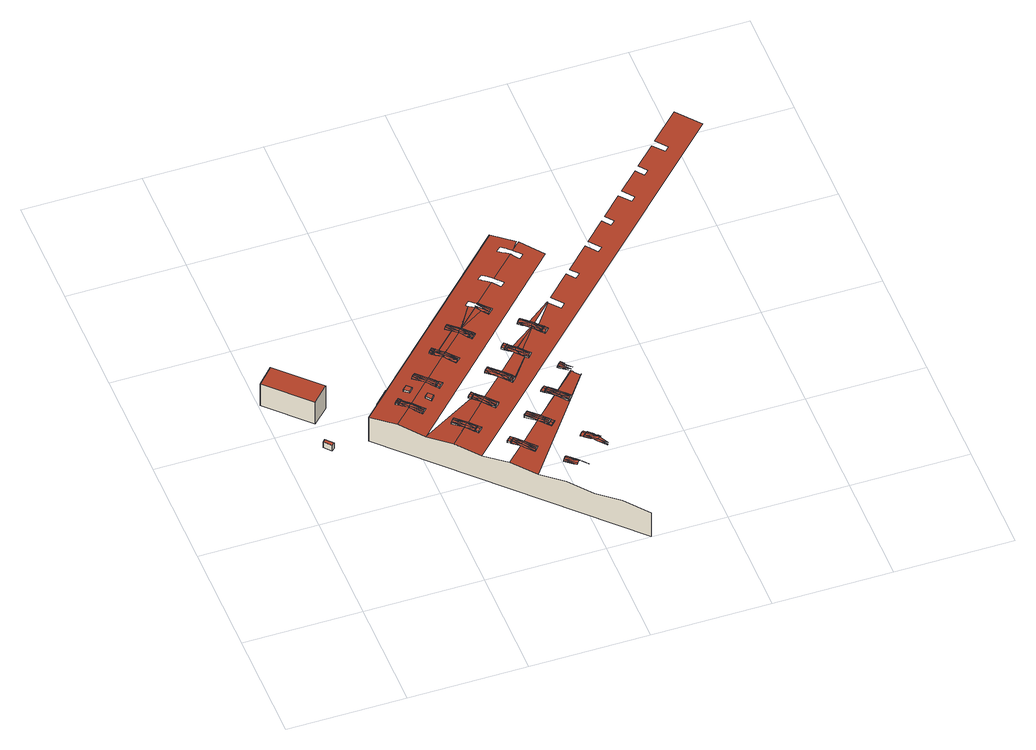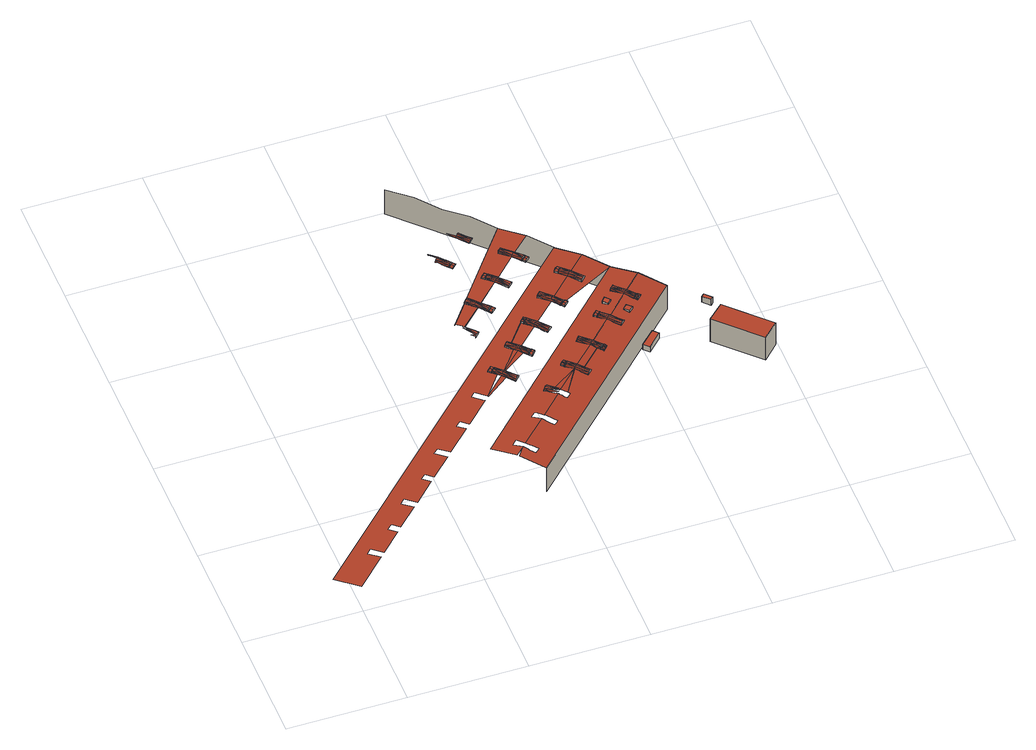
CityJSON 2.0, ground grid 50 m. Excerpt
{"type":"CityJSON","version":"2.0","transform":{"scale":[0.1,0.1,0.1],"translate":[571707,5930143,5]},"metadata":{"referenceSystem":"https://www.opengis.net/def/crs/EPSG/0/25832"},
"CityObjects":{
"building1":{"type":"Building","attributes":{"Grundfläche 2D":"6.102574","Grundhöhe NN":"5.196"},"geometry":[{"type":"Solid","lod":"3","boundaries":[[[[0,1,2,3]],[[4,5,3,2]],[[5,6,0,3]],[[6,7,1,0]],[[7,4,2,1]],[[7,6,5,4]]]],"semantics":{"surfaces":[{"type":"RoofSurface"},{"type":"WallSurface"},{"type":"GroundSurface"}],"values":[[0,1,1,1,1,2]]}}]},
"building2":{"type":"Building","attributes":{"Grundfläche 2D":"220.681100","Grundhöhe NN":"5.368"},"geometry":[{"type":"Solid","lod":"3","boundaries":[[[[8,9,10,11]],[[12,13,11,10]],[[13,14,8,11]],[[14,15,9,8]],[[15,12,10,9]],[[15,14,13,12]]]],"semantics":{"surfaces":[{"type":"RoofSurface"},{"type":"WallSurface"},{"type":"GroundSurface"}],"values":[[0,1,1,1,1,2]]}}]},
"building3":{"type":"Building","attributes":{"Grundfläche 2D":"24363.845426","Grundhöhe NN":"5.239"},"children":["building3-1","building3-2","building3-3","building3-4","building3-5","building3-6","building3-7","building3-8","building3-9","building3-10","building3-11","building3-12","building3-13","building3-14","building3-15"],"geometry":[{"type":"MultiSurface","lod":"3","boundaries":[[[16,17,18]],[[16,19,20,17]],[[21,22,23,24,18,17,20]],[[20,25,21]],[[26,25,20]],[[26,20,19,27]],[[21,25,22]],[[28,29,27]],[[27,29,26]],[[23,30,24]],[[22,31,30,23]],[[32,33,26,29,28]],[[22,25,34]],[[22,34,35,31]],[[36,25,26]],[[33,32,37,38]],[[38,37,39]],[[34,25,36]],[[34,40,41,35]],[[26,33,36]],[[42,33,38]],[[36,33,42]],[[40,34,36]],[[38,39,43,44,45,40,36,42]],[[46,41,40,45]],[[46,45,44]],[[47,48,49]],[[50,51,52,53,47,49,54]],[[48,55,54,49]],[[54,56,50]],[[56,54,55,57]],[[50,58,51]],[[59,60,61]],[[57,55,48]],[[62,58,50]],[[60,63,64,61]],[[50,56,62]],[[52,65,53]],[[66,67,68,69,59,61,64]],[[51,70,65,52]],[[64,71,66]],[[58,72,70,51]],[[56,57,73,74]],[[63,75,71,64]],[[73,76,77,74]],[[77,76,78]],[[62,56,74]],[[71,79,66]],[[66,79,80,67]],[[81,58,62]],[[68,82,69]],[[83,62,74]],[[67,84,82,68]],[[65,70,72]],[[83,81,62]],[[58,85,86,72]],[[78,87,88,85,81,83,74,77]],[[67,80,89,84]],[[71,75,90,91]],[[85,58,81]],[[91,92,79,71]],[[90,93,94,91]],[[94,93,95]],[[86,85,88]],[[96,97,98,99,100,101,102,103,104,105,106,107,108]],[[109,104,103,57,48,47,53,65,72,110,111,112,113],[114,115,109]],[[116,80,79,92]],[[80,117,118,89]],[[119,80,116]],[[117,80,119]],[[119,116,92,91,94,95,120,121,122,123,124,125]],[[119,125,126,117]],[[104,109,127]],[[128,118,117,126,124,123,122,129]],[[124,126,125]],[[130,131,132]],[[131,133,134,132]],[[135,136,137,138,130,132,134]],[[134,139,135]],[[139,140,135]],[[135,140,136]],[[109,115,114]],[[112,111,141]],[[139,134,133,142,143,144]],[[140,145,136]],[[146,113,112,141,147]],[[137,148,138]],[[111,149,147,141]],[[150,140,139]],[[106,151,152,107]],[[147,153,146]],[[154,148,137,136,145,155]],[[156,144,143]],[[153,147,149,110]],[[157,145,140]],[[149,111,110]],[[109,113,146,158,159,160,161,127]],[[158,162,159]],[[153,163,146]],[[150,139,144]],[[158,146,164,162]],[[159,162,160]],[[165,166,167,168,167,166,169]],[[170,169,166,167]],[[160,162,171]],[[145,172,173,155]],[[157,140,150]],[[162,164,171]],[[174,175,176,161,160,171]],[[153,110,177,178]],[[167,179,170]],[[146,163,164]],[[180,163,153]],[[181,182,183,184,165,169,170]],[[172,145,157]],[[170,179,181]],[[180,153,178]],[[157,150,144,156,185,186,172]],[[187,188,189,179,167,168,190]],[[191,192,193,178,177,194,195]],[[196,173,172,186]],[[197,174,171,164,198,199,200]],[[181,201,182]],[[180,178,193,192]],[[196,186,185]],[[202,201,181]],[[189,203,179]],[[204,205,182]],[[206,204,182]],[[181,179,202]],[[182,205,183]],[[183,205,184]],[[207,163,180]],[[164,163,208]],[[209,179,203,210,211]],[[182,201,212,213,206]],[[208,163,207]],[[180,192,191,214,208,207]],[[164,208,198]],[[215,212,201]],[[216,217,218]],[[202,179,209]],[[219,201,202]],[[211,218,217,209]],[[220,221,199,198,222,223,224,225,226]],[[222,198,208,223]],[[224,223,208]],[[224,208,214,225]],[[201,227,228,215]],[[219,202,209]],[[227,201,219]],[[219,209,217,216,229,230,227]],[[231,228,227,230]],[[232,233,234]],[[231,230,229]],[[234,233,235,236]],[[237,238,239,240,232,234,236]],[[236,241,237]],[[242,241,236]],[[205,204,243]],[[244,238,237]],[[242,236,235,245]],[[246,247,248]],[[173,196,185,156,143,142,101,100,249,250,251,252,253,254,255,256,257,258,155]],[[239,259,240]],[[260,261,262,263,264,248,247]],[[265,260,247]],[[239,238,244]],[[237,241,244]],[[266,261,260]],[[239,244,267,268,259]],[[265,247,246]],[[243,204,206,213,212,215,269,270,271,272]],[[258,257,273,274,246,248,264,275]],[[276,277,278,279,280,281]],[[282,262,261]],[[265,246,274]],[[266,260,265]],[[283,284,285,286,277,276,281,280,279,287,288,289]],[[244,290,291,267]],[[292,293,294,295,287,279,278,296]],[[277,297,278]],[[278,297,296]],[[282,298,262]],[[282,261,266]],[[243,299,300]],[[265,274,301]],[[254,263,262,298]],[[243,272,302,299]],[[274,273,301]],[[296,303,292]],[[304,305,306,307,300,299,302]],[[286,308,309,310,311,312,313,297,277]],[[266,265,314]],[[315,282,266]],[[302,316,304]],[[265,301,314]],[[317,318,293,292,319]],[[296,297,303]],[[303,320,292]],[[315,298,282]],[[321,322,323,294,293,318,317,319,324,325,326]],[[315,266,314]],[[257,256,255,327,315,314,301,273]],[[292,320,319]],[[316,328,304]],[[270,316,302,272,271]],[[312,311,312,329,330,331,332,313]],[[315,327,298]],[[333,297,313]],[[255,254,298,327]],[[306,334,307]],[[305,335,334,306]],[[319,320,336,325,324]],[[270,269,316]],[[305,304,328,337]],[[338,320,303]],[[333,313,332]],[[303,297,338]],[[338,297,333]],[[339,316,269,340]],[[341,342,343,344,345,346,347,348,349,350,351,352,353,354,355,356,357,358,359,360,361,362,363,364,365,366,367,368,369,370,371,372,373,374,340,269,215,228,231,229,216,218,211,210,203,189,188,187,190,89,118,128,129,122,123,122,121,120,95,93,90,75,35,41,46,44,43,39,37,32,28,105,104,375,376]],[[339,328,316]],[[320,377,378,336]],[[305,337,379,380,335]],[[381,320,338]],[[340,374,382,339]],[[333,332,331,383,384,385,381,338]],[[382,374,373]],[[377,320,381]],[[337,386,387,379]],[[337,368,386]],[[388,328,339]],[[385,384,389,390,378,377,391]],[[337,328,388]],[[381,385,391,377]],[[392,393,394,395,396,397,358,357,398,399,400,401,402,403,404,405,406,407,349,348,408,409,410,411,412,413,414,341,415,151,106,105,28,27,19,16,18,24,30,31,35,75,63,60,59,69,82,84,89,190,168,167,166,165,184,205,243,300,307,334,335,380,416,417,418,419,420]],[[373,372,371,421,422,388,339,382]],[[422,337,388]],[[370,369,368,337,422,421]],[[416,380,379,387]],[[370,421,371]],[[253,423,254]],[[424,425,426]],[[427,428,429]],[[428,427,430,431]],[[428,431,432,433,434,435,429]],[[386,436,437,416,387]],[[431,438,432]],[[439,440,431,430,441]],[[440,438,431]],[[442,433,432]],[[443,444,423,445,446]],[[423,447,445]],[[433,448,449,434]],[[450,440,439,451]],[[435,434,449]],[[452,453,454,455,446,445,447]],[[432,438,442]],[[447,456,452]],[[457,450,451]],[[458,438,440]],[[448,433,442,459,460]],[[461,462,463]],[[253,456,447,423]],[[464,465,462,461,466,467]],[[386,368,367,468,436]],[[452,469,453]],[[462,470,463]],[[456,469,452]],[[463,470,471]],[[472,456,253]],[[471,473,474,475,476,477,478,479,466,461,463]],[[442,480,481,459]],[[471,482,473]],[[454,453,483,484,485]],[[470,482,471]],[[469,486,453]],[[487,488,455,454,485,484,489]],[[249,100,490]],[[465,491,492,493,494,495,496,497,470,462]],[[473,482,474]],[[486,498,483,453]],[[250,499,472,253,252,251]],[[483,489,484]],[[474,500,475]],[[501,456,472]],[[495,502,496]],[[503,469,456]],[[476,475,504]],[[489,483,498]],[[505,506,477,476,504,507,508,509]],[[501,472,499]],[[475,500,504]],[[474,482,500]],[[510,482,470]],[[503,456,501]],[[511,470,497]],[[512,424,513,514,497,496,502,515,516]],[[469,517,486]],[[518,519,498,486,520]],[[503,517,469]],[[521,507,504,500,522,523]],[[486,517,520]],[[524,249,525,526,519,518,520]],[[497,514,511]],[[503,501,499,250,249,524,517]],[[510,470,511]],[[500,482,527]],[[367,528,529]],[[520,517,524]],[[500,527,522]],[[527,482,510]],[[530,367,468,367,366]],[[531,532,533,523,522,534,535,536]],[[510,511,514,513,535,534,527]],[[530,528,367]],[[534,522,527]],[[537,538,528]],[[539,540,498]],[[541,538,537]],[[542,543,541]],[[537,528,530,366,365,544,541]],[[363,362,542,544,365,364]],[[544,542,541]],[[525,249,490,545,546,547,548,549,539,498,519,526]],[[508,507,521,550,551,552]],[[521,523,533,553,554,550]],[[555,556,557]],[[558,559,556,555,560,561]],[[562,563,564,565,560,555,557]],[[556,566,557]],[[557,566,562]],[[562,567,563]],[[568,569,570]],[[571,564,563,572]],[[573,574,575,576,569,568,577,578]],[[579,580,581,577,568,570,582,583]],[[569,584,570]],[[570,585,582]],[[584,585,570]],[[582,585,583]],[[576,575,552,551,550,554,553,584,569]],[[579,583,586]],[[584,553,587,588]],[[583,589,586]],[[583,585,589]],[[590,585,584]],[[591,580,579,586,592,593,594,595,596]],[[587,597,598,599,600,601,588]],[[590,584,588]],[[590,588,601,600]],[[602,585,590]],[[603,604,605,594,593,592,586,589,606]],[[589,585,602]],[[607,589,602]],[[602,590,600,599,608,609,607]],[[606,589,607]],[[610,604,603,606,609,608,611]],[[609,606,607]],[[57,103,102,612,613,614,615,616,617,618,619,620,621,622,623,624,625,626,627,628,629,630,631,632,633,634,635,636,637,638,639,640,641,642,643,644,645,646,611,608,599,598,597,587,553,533,532,531,536,535,513,424,512,516,515,502,495,494,493,336,378,390,389,384,383,331,330,329,312,311,310,309,197,200,199,221,220,226,225,214,191,195,194,177,110,72,86,88,87,78,76,73],[426,425,424]],[[605,647,648,596,595,594]]],"semantics":{"surfaces":[{"type":"WallSurface"},{"type":"RoofSurface"}],"values":[0,1,0,1,1,1,1,1,1,0,1,1,1,1,1,1,0,1,1,1,1,1,1,0,1,0,0,0,1,1,1,1,0,1,1,1,1,0,0,1,1,1,1,1,1,0,1,1,1,1,0,1,1,1,1,1,0,1,1,1,1,1,0,0,0,1,1,1,1,1,0,1,1,0,1,0,1,0,1,1,1,1,0,1,1,0,0,1,1,0,1,1,0,1,1,1,0,1,1,1,1,1,0,1,1,1,1,1,0,1,1,1,1,0,1,1,1,0,1,0,1,1,1,1,0,1,1,1,1,1,1,0,1,1,1,1,1,0,1,1,0,1,1,1,0,1,1,0,1,1,1,0,1,0,0,1,0,1,1,1,1,1,1,1,0,0,1,1,1,1,1,1,1,0,1,1,1,1,0,1,0,1,1,1,1,0,1,0,1,1,1,0,1,1,1,1,1,1,1,1,1,0,1,0,1,1,1,0,1,1,0,0,1,1,1,1,1,1,1,1,1,1,1,1,1,1,1,0,0,1,1,1,1,0,1,1,1,0,1,1,1,0,1,1,0,1,0,1,1,1,1,1,0,1,1,1,0,0,1,1,0,1,1,1,1,0,1,1,1,1,1,1,0,1,1,1,1,1,0,1,1,1,1,0,1,1,1,0,1,1,1,0,1,1,1,1,1,1,0,1,1,1,1,1,0,1,0,1,1,1,1,1,1,0,0,0,1,1,1,1,1,1,0,0,1,1,1,1,1,0,0,1,1,1,1,1,0,0,1,1,1,1,1,1,1,1,1,1,0,0,1,1,1,1,1,1,0,1,0,1,1,1]}}]},
"building3-1":{"type":"BuildingInstallation","parents":["building3"],"geometry":[{"type":"MultiSurface","lod":"3","boundaries":[[[649,650,651]],[[652,651,653]],[[649,651,652]],[[652,653,654]],[[655,654,656]],[[652,654,655]],[[655,657,658,649,652]],[[653,651,650,659,660,656,654]],[[660,657,655,656]],[[658,659,650,649]]],"semantics":{"surfaces":[{"type":"RoofSurface"},{"type":"WallSurface"}],"values":[0,0,0,0,0,0,1,1,1,1]}}]},
"building3-2":{"type":"BuildingInstallation","parents":["building3"],"geometry":[{"type":"MultiSurface","lod":"3","boundaries":[[[661,662,663,664]],[[665,666,664,663]],[[661,664,666,667]],[[662,661,667,668]],[[662,668,665,663]]],"semantics":{"surfaces":[{"type":"RoofSurface"},{"type":"WallSurface"}],"values":[0,1,1,1,1]}}]},
"building3-3":{"type":"BuildingInstallation","parents":["building3"],"geometry":[{"type":"MultiSurface","lod":"3","boundaries":[[[669,670,671,672]],[[673,674,672,671]],[[674,675,669,672]],[[670,669,675,676]],[[671,670,676,673]]],"semantics":{"surfaces":[{"type":"RoofSurface"},{"type":"WallSurface"}],"values":[0,1,1,1,1]}}]},
"building3-4":{"type":"BuildingInstallation","parents":["building3"],"geometry":[{"type":"MultiSurface","lod":"3","boundaries":[[[677,678,679,680]],[[678,681,682,679]],[[677,683,684,681,678]],[[684,685,682,681]],[[682,685,686,680,679]],[[686,683,677,680]]],"semantics":{"surfaces":[{"type":"RoofSurface"},{"type":"WallSurface"}],"values":[0,0,1,1,1,1]}}]},
"building3-5":{"type":"BuildingInstallation","parents":["building3"],"geometry":[{"type":"MultiSurface","lod":"3","boundaries":[[[687,688,689,690,691,692,693,694,695]],[[692,696,697,693]],[[698,699,696,692,691]],[[697,696,699,700]],[[700,701,702,703,688,687,695,694,693,697]],[[704,698,691,690,689,688,703,705,706]]],"semantics":{"surfaces":[{"type":"RoofSurface"},{"type":"WallSurface"}],"values":[0,0,1,1,1,1]}}]},
"building3-6":{"type":"BuildingInstallation","parents":["building3"],"geometry":[{"type":"MultiSurface","lod":"3","boundaries":[[[707,708,709,710,711]],[[711,712,713,707]],[[714,715,709,708]],[[710,709,715,716,712,711]],[[716,717,713,712]],[[713,717,714,708,707]]],"semantics":{"surfaces":[{"type":"RoofSurface"},{"type":"WallSurface"}],"values":[0,0,1,1,1,1]}}]},
"building3-7":{"type":"BuildingInstallation","parents":["building3"],"geometry":[{"type":"MultiSurface","lod":"3","boundaries":[[[718,719,720,721,722,723,724,725]],[[726,727,728,718,725]],[[729,722,721,720,719,730,115]],[[729,114,731,732,727,726,725,724,723,722]],[[732,733,728,727]],[[728,733,730,719,718]]],"semantics":{"surfaces":[{"type":"RoofSurface"},{"type":"WallSurface"}],"values":[0,0,1,1,1,1]}}]},
"building3-8":{"type":"BuildingInstallation","parents":["building3"],"geometry":[{"type":"MultiSurface","lod":"3","boundaries":[[[734,735,736]],[[737,735,734]],[[737,734,738]],[[737,738,739]],[[740,739,741]],[[737,739,740]],[[742,743,736,735]],[[738,734,736,743,744,741,739]],[[744,745,740,741]],[[740,745,742,735,737]]],"semantics":{"surfaces":[{"type":"RoofSurface"},{"type":"WallSurface"}],"values":[0,0,0,0,0,0,1,1,1,1]}}]},
"building3-9":{"type":"BuildingInstallation","parents":["building3"],"geometry":[{"type":"MultiSurface","lod":"3","boundaries":[[[746,747,748,749]],[[747,750,751,748]],[[746,752,753,750,747]],[[753,754,751,750]],[[751,754,755,749,748]],[[755,752,746,749]]],"semantics":{"surfaces":[{"type":"RoofSurface"},{"type":"WallSurface"}],"values":[0,0,1,1,1,1]}}]},
"building3-10":{"type":"BuildingInstallation","parents":["building3"],"geometry":[{"type":"MultiSurface","lod":"3","boundaries":[[[756,757,758]],[[759,758,760]],[[761,758,759]],[[762,758,761]],[[756,758,762]],[[763,759,760,764]],[[764,760,765]],[[759,763,766]],[[767,756,762,768]],[[757,769,426,425,765,760,758]],[[770,771,772,766,763,764,765,425]],[[761,759,766,772,773,768,762]],[[767,768,773,769,757,756]]],"semantics":{"surfaces":[{"type":"RoofSurface"},{"type":"WallSurface"}],"values":[0,0,0,0,0,0,0,0,0,1,1,1,1]}}]},
"building3-11":{"type":"BuildingInstallation","parents":["building3"],"geometry":[{"type":"MultiSurface","lod":"3","boundaries":[[[774,775,776]],[[777,775,774]],[[778,776,779]],[[780,776,778]],[[774,776,780]],[[778,779,781]],[[775,782,783,779,776]],[[783,784,781,779]],[[780,778,781,784,785,777,774]],[[785,782,775,777]]],"semantics":{"surfaces":[{"type":"RoofSurface"},{"type":"WallSurface"}],"values":[0,0,0,0,0,0,1,1,1,1]}}]},
"building3-12":{"type":"BuildingInstallation","parents":["building3"],"geometry":[{"type":"MultiSurface","lod":"3","boundaries":[[[786,787,788,789,790]],[[791,788,787,792,793]],[[790,789,794,795]],[[793,792,787,786,790,795,796]],[[796,797,791,793]],[[791,797,794,789,788]]],"semantics":{"surfaces":[{"type":"RoofSurface"},{"type":"WallSurface"}],"values":[0,0,1,1,1,1]}}]},
"building3-13":{"type":"BuildingInstallation","parents":["building3"],"geometry":[{"type":"MultiSurface","lod":"3","boundaries":[[[798,799,800,801]],[[800,802,803,804,801]],[[799,798,805,806]],[[806,807,808,803,802,800,799]],[[804,803,808,809]],[[804,809,805,798,801]]],"semantics":{"surfaces":[{"type":"RoofSurface"},{"type":"WallSurface"}],"values":[0,0,1,1,1,1]}}]},
"building3-14":{"type":"BuildingInstallation","parents":["building3"],"geometry":[{"type":"MultiSurface","lod":"3","boundaries":[[[810,811,812,813,814,815]],[[816,817,812,811,818,819]],[[820,821,815,814,813]],[[811,810,815,821,822,819,818]],[[817,816,819,822,823]],[[817,823,820,813,812]]],"semantics":{"surfaces":[{"type":"RoofSurface"},{"type":"WallSurface"}],"values":[0,0,1,1,1,1]}}]},
"building3-15":{"type":"BuildingInstallation","parents":["building3"],"geometry":[{"type":"MultiSurface","lod":"3","boundaries":[[[824,825,826,827,828]],[[829,830,824,828,831]],[[827,832,833,831,828]],[[833,834,829,831]],[[824,830,829,834,835,826,825]],[[835,832,827,826]]],"semantics":{"surfaces":[{"type":"RoofSurface"},{"type":"WallSurface"}],"values":[0,0,1,1,1,1]}}]},
"building4":{"type":"Building","attributes":{"Grundfläche 2D":"26.035546","Grundhöhe NN":"5.886"},"geometry":[{"type":"Solid","lod":"3","boundaries":[[[[836,837,838,839]],[[840,841,839,838]],[[841,842,836,839]],[[842,843,837,836]],[[843,840,838,837]],[[843,842,841,840]]]],"semantics":{"surfaces":[{"type":"RoofSurface"},{"type":"WallSurface"},{"type":"GroundSurface"}],"values":[[0,1,1,1,1,2]]}}]}
},
"vertices":[
[185,859,33],[197,869,33],[169,898,33],[158,888,33],[169,898,2],[158,888,2],[185,859,2],[197,869,2],
[173,1017,122],[240,1083,128],[73,1250,128],[7,1184,122],[73,1250,4],[7,1184,4],[173,1017,4],[240,1083,4],
[474,864,145],[465,873,145],[465,873,144],[484,856,147],[468,877,150],[474,882,152],[480,888,150],[484,892,145],[484,892,144],[503,853,156],[497,847,154],[495,845,149],[496,844,149],[496,845,149],[493,883,145],[501,872,147],[507,832,147],[539,804,150],[509,858,154],[512,860,149],[546,810,150],[512,824,145],[536,800,145],[536,800,140],[552,815,150],[525,849,147],[539,803,150],[546,810,140],[555,819,140],[555,819,145],[532,843,145],[621,714,139],[660,675,145],[621,714,145],[631,724,151],[637,730,149],[642,734,145],[642,734,139],[624,717,149],[661,675,145],[666,676,153],[663,673,146],[679,689,153],[560,992,141],[582,971,145],[560,992,145],[673,682,156],[589,966,146],[564,996,149],[681,695,145],[569,1001,151],[575,1007,149],[580,1012,145],[580,1012,141],[681,694,145],[606,953,154],[683,693,146],[664,672,145],[696,645,152],[604,952,149],[665,671,145],[693,643,145],[693,643,140],[612,959,156],[618,965,154],[709,658,152],[602,991,145],[703,652,154],[607,982,147],[713,663,145],[685,691,145],[696,645,140],[713,663,141],[621,968,149],[613,942,147],[635,924,151],[641,930,152],[621,932,145],[632,921,145],[632,921,143],[1186,1,133],[1098,90,147],[1014,175,133],[929,261,147],[845,346,133],[760,432,147],[675,517,131],[591,602,146],[507,687,131],[423,772,149],[335,861,133],[335,861,2],[1186,1,2],[757,824,141],[771,780,146],[769,783,145],[742,810,141],[752,820,141],[741,814,140],[739,813,140],[643,933,152],[649,943,145],[641,952,145],[647,937,151],[643,933,143],[647,937,143],[651,941,143],[652,941,143],[652,941,145],[651,941,146],[650,942,145],[758,826,141],[649,943,144],[650,942,143],[803,532,142],[822,513,145],[803,532,145],[828,507,146],[806,535,154],[812,541,154],[818,547,154],[822,551,145],[822,551,142],[835,506,153],[841,512,156],[742,810,145],[832,503,147],[843,491,145],[874,460,145],[848,518,153],[752,820,153],[745,813,150],[841,532,145],[770,782,145],[878,464,150],[1112,1631,133],[1112,1631,2],[774,783,154],[847,525,146],[851,521,147],[874,460,140],[883,470,151],[757,824,150],[758,826,150],[762,830,145],[762,830,141],[758,825,150],[784,786,157],[787,796,154],[681,1087,144],[686,1082,145],[687,1081,145],[690,1078,145],[681,1087,145],[685,1091,152],[765,827,145],[890,476,150],[858,515,146],[788,802,145],[765,827,141],[764,828,141],[773,778,145],[803,747,145],[715,1061,155],[816,740,151],[691,1096,152],[697,1102,152],[701,1106,145],[701,1106,144],[893,480,140],[893,480,145],[713,1058,149],[714,1057,149],[714,1056,149],[712,1059,149],[813,737,138],[813,737,145],[804,746,145],[803,747,140],[804,746,140],[863,511,145],[791,800,146],[817,772,145],[793,797,145],[791,799,146],[726,1073,155],[721,1067,156],[715,1056,149],[710,1097,145],[710,1098,145],[711,1097,145],[822,746,152],[828,752,151],[757,1019,151],[716,1055,148],[724,1045,146],[712,1095,146],[711,1096,146],[828,752,138],[729,1075,149],[752,1015,140],[752,1015,145],[729,1039,145],[763,1025,151],[818,771,141],[817,772,141],[818,771,145],[832,757,145],[833,756,145],[833,756,138],[832,757,139],[768,1031,151],[741,1065,147],[772,1034,140],[772,1034,145],[749,1058,145],[960,373,140],[990,343,145],[960,373,145],[994,340,146],[963,377,149],[969,383,151],[975,389,149],[979,393,145],[979,393,140],[1010,342,156],[1004,335,152],[792,1180,145],[1016,348,152],[1001,333,147],[940,610,148],[901,654,150],[898,651,148],[1110,694,140],[1090,674,140],[1073,692,143],[1071,693,143],[1049,716,147],[960,629,147],[989,599,142],[973,583,142],[969,580,142],[940,609,147],[1010,363,145],[908,661,150],[915,668,150],[918,671,148],[918,671,139],[898,651,139],[944,614,154],[950,620,156],[1020,350,147],[1019,351,147],[814,1160,149],[813,1161,149],[812,1162,149],[801,1173,147],[969,580,148],[940,609,148],[940,610,147],[855,911,145],[856,910,145],[841,932,151],[838,929,145],[843,924,145],[843,923,145],[956,626,154],[855,911,142],[856,910,142],[876,890,145],[876,889,145],[838,929,139],[843,924,139],[843,923,140],[1046,318,149],[1026,344,146],[854,944,151],[858,948,145],[858,948,139],[841,932,139],[848,938,153],[882,890,155],[960,629,148],[772,1200,145],[772,1200,141],[973,583,151],[775,1204,150],[889,897,157],[780,1209,152],[786,1215,150],[791,1220,145],[791,1220,141],[878,888,145],[879,887,146],[880,886,145],[881,884,145],[882,884,145],[901,864,145],[979,590,152],[985,596,151],[816,1162,156],[867,939,145],[866,940,145],[879,926,145],[895,902,155],[879,926,142],[867,939,140],[866,940,140],[880,925,145],[896,909,145],[880,925,143],[989,599,148],[822,1168,157],[901,864,142],[903,862,141],[909,856,141],[909,856,145],[912,860,153],[812,1199,145],[818,1190,147],[899,906,146],[827,1173,156],[919,866,153],[846,1132,154],[822,1152,148],[1163,1506,149],[1174,1497,147],[1184,1489,145],[1195,1478,143],[1176,1458,143],[1165,1470,145],[1157,1480,147],[1148,1491,149],[1044,1388,149],[1055,1379,147],[1065,1371,145],[1076,1360,143],[1061,1346,143],[1056,1341,143],[1055,1342,143],[1046,1351,145],[1028,1372,149],[937,1282,149],[938,1281,149],[941,1278,148],[942,1278,148],[958,1264,145],[963,1259,144],[964,1257,144],[981,1241,140],[960,1221,140],[938,1243,145],[832,1176,149],[840,1169,147],[852,1160,145],[862,1149,143],[846,1132,143],[842,1129,143],[832,1140,145],[1280,1461,133],[1200,1542,149],[917,888,145],[901,904,145],[829,1178,149],[829,1179,149],[925,872,153],[842,1129,145],[925,872,141],[929,876,141],[929,876,145],[831,1176,149],[830,1177,149],[852,1139,154],[919,886,142],[917,888,142],[919,886,145],[912,1310,144],[918,1304,145],[927,1293,147],[933,1287,148],[934,1286,148],[936,1283,149],[1027,1372,149],[1006,1391,145],[996,1401,143],[994,1404,143],[985,1412,141],[994,1422,141],[1005,1432,141],[1007,1429,142],[1009,1427,142],[1025,1411,145],[1133,1505,146],[1126,1510,145],[1105,1531,141],[1109,1534,141],[1125,1550,141],[1145,1529,145],[1148,1523,146],[1192,1550,148],[897,1285,145],[896,1286,145],[889,1293,144],[910,1313,144],[911,1311,144],[862,1149,145],[857,1144,154],[1048,717,147],[1013,957,140],[940,864,139],[938,861,139],[1098,450,145],[1080,469,145],[1080,469,142],[1104,446,146],[1083,472,149],[1089,478,151],[1095,484,149],[1100,489,145],[1100,489,142],[920,1265,149],[898,1284,145],[1130,437,156],[1112,437,147],[1124,431,152],[1110,440,147],[1136,443,152],[1024,741,143],[1025,740,143],[1019,746,147],[1019,746,142],[1022,749,149],[1122,464,146],[1118,470,145],[1150,398,145],[1120,428,145],[1029,756,149],[1036,762,149],[1039,766,147],[1039,766,142],[1065,708,153],[1150,398,140],[1154,401,149],[1131,455,147],[1128,457,147],[952,1018,145],[963,1007,145],[956,1021,151],[963,1007,143],[979,991,145],[952,1018,141],[962,1008,142],[937,1244,145],[1071,715,155],[985,992,154],[959,1024,152],[1073,692,147],[962,1028,152],[967,1032,151],[968,1034,151],[972,1037,145],[972,1037,141],[967,1032,141],[959,1024,141],[1140,447,145],[1140,448,145],[991,998,156],[1068,737,147],[1050,755,147],[1048,756,147],[1077,721,153],[1050,755,144],[1048,756,143],[1067,737,147],[1185,792,142],[980,991,145],[981,989,146],[982,989,146],[982,988,146],[984,986,145],[1000,970,145],[1001,969,145],[1068,736,147],[1090,674,147],[997,1004,154],[1094,678,150],[985,985,145],[1100,684,151],[986,1023,145],[974,1035,141],[973,1037,141],[999,1010,145],[986,1023,143],[985,1024,143],[1033,956,151],[1027,950,150],[1012,959,141],[1024,947,139],[1024,947,145],[1000,970,143],[1001,969,142],[1106,691,150],[1087,717,147],[1069,735,147],[1089,715,147],[1001,1008,146],[1017,992,145],[1004,1006,145],[1110,694,147],[1089,715,144],[1087,717,144],[1039,962,150],[964,1225,151],[922,1267,156],[960,1221,145],[1029,981,141],[1017,992,143],[1016,993,143],[1043,966,145],[1043,966,139],[1030,979,141],[971,1231,152],[929,1273,158],[1153,818,147],[1152,819,147],[977,1237,151],[963,1259,145],[934,1279,156],[981,1241,145],[1181,788,142],[1159,810,146],[1158,812,146],[1155,815,147],[1155,816,147],[1088,1094,146],[1087,1094,146],[1086,1095,145],[1089,1092,145],[1088,1093,146],[1110,860,146],[1121,849,146],[1113,863,148],[1121,849,141],[1144,826,146],[1110,860,139],[1120,850,141],[1120,870,148],[1126,876,148],[1130,880,146],[1130,880,139],[1155,822,152],[1162,829,154],[1046,1135,145],[1071,1110,145],[1049,1138,148],[1142,867,146],[1144,866,146],[1071,1110,143],[1072,1109,143],[1085,1096,145],[1072,1109,145],[1046,1135,139],[1061,1120,141],[1066,1155,145],[1066,1155,139],[1056,1145,139],[1056,1145,150],[1062,1151,148],[1090,1096,152],[1097,1103,155],[1083,1138,145],[1090,1091,145],[1103,1078,145],[1104,1109,152],[1121,1066,150],[1083,1138,141],[1094,1127,145],[1095,1126,145],[1105,1116,145],[1095,1126,144],[1094,1127,143],[1103,1078,143],[1105,1076,143],[1118,1063,140],[1118,1063,145],[1105,1076,145],[1127,1072,151],[1120,1101,145],[1110,1111,145],[1107,1113,146],[1122,1099,145],[1134,1079,150],[1138,1083,141],[1138,1083,145],[1120,1101,144],[1122,1099,143],[2092,1917,131],[2007,2003,146],[1883,1880,146],[1924,1838,139],[1904,1818,139],[1863,1860,146],[1775,1774,146],[1805,1744,141],[1784,1723,141],[1755,1753,146],[1669,1669,146],[1711,1627,139],[1691,1607,139],[1649,1649,146],[1561,1561,146],[1590,1531,141],[1570,1512,141],[1541,1542,146],[1455,1456,146],[1496,1414,139],[1492,1410,139],[1476,1395,139],[1435,1437,146],[1335,1338,146],[1337,1336,145],[1365,1308,141],[1345,1288,141],[1317,1316,145],[1315,1318,146],[1215,1219,146],[1218,1217,145],[1257,1177,139],[1240,1160,139],[1237,1157,139],[1197,1197,145],[1195,1200,146],[1193,1202,145],
[453,885,148],[463,875,148],[467,879,149],[463,894,149],[473,885,150],[478,890,149],[472,904,148],[482,894,148],[472,904,141],[453,885,141],[463,875,143],[482,894,143],
[527,921,152],[543,937,152],[524,957,152],[507,940,152],[524,957,141],[507,940,141],[527,921,145],[543,937,145],
[589,891,152],[573,875,152],[592,855,152],[608,872,152],[592,855,140],[608,872,140],[589,891,144],[573,875,144],
[705,631,147],[715,640,150],[704,651,150],[695,641,147],[724,650,147],[714,660,147],[705,631,139],[724,650,139],[714,660,140],[695,641,140],
[637,921,148],[634,918,148],[635,918,148],[637,916,148],[644,908,148],[654,918,149],[644,928,149],[640,924,148],[637,922,148],[663,927,148],[653,937,148],[644,908,140],[663,927,140],[653,937,142],[644,928,142],[637,921,142],[634,918,142],[637,916,142],[635,918,142],[636,917,142],
[800,554,149],[791,545,148],[801,535,148],[803,538,148],[810,544,149],[819,553,148],[810,563,148],[791,545,139],[801,535,141],[819,553,141],[810,563,139],
[740,832,149],[731,822,147],[738,814,147],[739,813,147],[740,813,147],[741,814,147],[746,818,148],[750,822,149],[756,828,148],[759,831,147],[750,841,147],[740,813,140],[731,822,139],[750,822,140],[759,831,140],[750,841,139],
[683,1093,148],[670,1099,147],[679,1090,148],[679,1109,149],[689,1099,149],[694,1105,148],[689,1118,147],[698,1108,148],[670,1099,141],[679,1090,143],[698,1108,143],[689,1118,141],
[982,568,146],[991,577,147],[982,587,147],[972,578,146],[1001,587,146],[991,597,146],[982,568,140],[1001,587,140],[991,597,142],[972,578,142],
[915,850,147],[921,844,147],[930,854,149],[926,870,148],[938,861,147],[920,864,149],[914,858,148],[930,873,148],[931,872,148],[940,864,147],[930,874,148],[914,851,147],[911,855,148],[921,844,138],[931,872,140],[930,873,140],[930,874,140],[911,855,140],
[848,1130,148],[855,1116,146],[865,1126,149],[845,1127,148],[859,1142,148],[874,1135,146],[854,1137,149],[864,1146,148],[855,1116,140],[874,1135,140],[864,1146,143],[845,1127,143],
[1081,475,145],[1087,481,148],[1077,491,148],[1068,481,143],[1077,471,143],[1087,500,143],[1093,486,145],[1097,490,143],[1068,481,140],[1077,471,142],[1097,490,142],[1087,500,140],
[1007,759,146],[1017,749,146],[1027,758,149],[1017,768,149],[1033,765,147],[1036,768,146],[1027,778,146],[1007,759,139],[1017,749,141],[1027,758,141],[1036,768,141],[1027,778,139],
[953,1023,148],[960,1030,149],[950,1039,149],[941,1030,147],[943,1028,147],[950,1020,147],[964,1045,147],[960,1049,147],[966,1036,148],[969,1039,147],[941,1030,139],[950,1020,140],[969,1039,140],[960,1049,139],
[1129,1071,147],[1123,1065,146],[1120,1061,145],[1130,1051,145],[1139,1061,147],[1139,1080,145],[1136,1077,146],[1149,1070,145],[1130,1051,139],[1149,1070,139],[1139,1080,140],[1120,1061,140],
[502,1041,38],[480,1063,38],[420,1005,38],[442,983,38],[420,1005,9],[442,983,9],[502,1041,9],[480,1063,9]
]}
